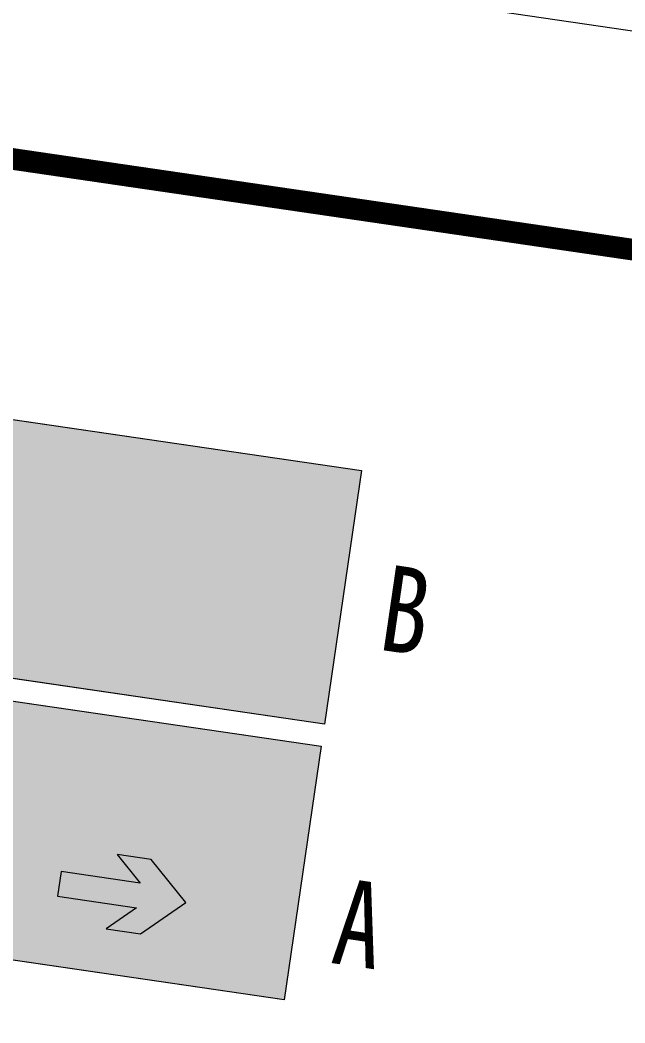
# Model space of a CAD drawing. Header units: inches. Extents: x -414268 to 632271, y -366004 to 318730.
# Drawn here: x -56465 to -48083, y 223559 to 237457 of the extents above; entities that cross this region are included whole.
import ezdxf

# ---------------------------------------------------------------- set-up
doc = ezdxf.new("R2010")
doc.units = ezdxf.units.IN
doc.header["$LTSCALE"] = 1200
doc.header["$MEASUREMENT"] = 0
doc.layers.get('0').update_dxf_attribs({"linetype": 'CONTINUOUS', "lineweight": 0})
doc.layers.add('0--灯箱--字', color=7, linetype='CONTINUOUS', lineweight=0, true_color=0xf7f7f7)
doc.layers.add('PUB_TITLE', color=7, linetype='CONTINUOUS', lineweight=0)
doc.styles.add('-宋体', font='', dxfattribs={"width": 0.8})
doc.styles.get('-宋体').set_extended_font_data('SimSun')

# ---------------------------------------------------------------- blocks, each defined once
blk = doc.blocks.new('A$C53BB72EC')
at = {"layer": '0--灯箱--字', "true_color": 0xf7f7f7}
blk.add_hatch(color=7, dxfattribs=at).paths.add_polyline_path([(6263.886652779096, -28314.52920469935), (5705.06504685228, -27793.419626765), (5225.644234895473, -27793.41962678659), (5600.054711105098, -28142.56304409566), (4492.694870033767, -28142.56304414553), (4492.694870049396, -28486.49536568977), (5600.054711120494, -28486.4953656399), (5225.644234942301, -28835.63878293225), (5705.065046899661, -28835.63878291062)])
at = {"layer": '0--灯箱--字', "color": 7, "true_color": 0xf7f7f7}
blk.add_lwpolyline([(6263.886652779096, -28314.52920469935), (5705.06504685228, -27793.419626765), (5225.644234895473, -27793.41962678659), (5600.054711105098, -28142.56304409566), (4492.694870033767, -28142.56304414553), (4492.694870049396, -28486.49536568977), (5600.054711120494, -28486.4953656399), (5225.644234942301, -28835.63878293225), (5705.065046899661, -28835.63878291062)], close=True, dxfattribs=at)

msp = doc.modelspace()

# ---------------------------------------------------------------- hatches: boundary and pattern name
for points in [[(-63013.65927718743, 232862.613262162), (-63527.24205548718, 229350.9706650075), (-52248.30528882676, 227701.4099480559), (-51734.72251054941, 231213.0525452135)], [(-64086.02255390078, 225530.2868753973), (-52807.08578783646, 223880.7261584478), (-52293.5030095788, 227392.3687555285), (-63572.43977564317, 229041.9294724779)]]:
    msp.add_hatch(color=250).paths.add_polyline_path(points)
at = {"layer": '0--灯箱--字'}
for points in [[(-53537.85284178716, 229429.8585864966), (-54034.48254161986, 230050.2107460861), (-54527.83185889665, 230122.3637929815), (-54195.0899597769, 229706.7278459248), (-55334.62167793978, 229873.3859979078), (-55386.38364635268, 229519.4614877668), (-54246.8519281905, 229352.8033357838), (-54684.68630862673, 229049.8652774531), (-54191.3369913497, 228977.7122305576)], [(-54067.66542923194, 225807.2440259554), (-54564.29512906465, 226427.5961855449), (-55057.64444634138, 226499.7492324403), (-54724.90254722169, 226084.1132853836), (-55864.43426538451, 226250.7714373666), (-55916.19623379741, 225896.8469272255), (-54776.66451563535, 225730.1887752426), (-55214.49889607157, 225427.2507169118), (-54721.14957879449, 225355.0976700164)]]:
    msp.add_hatch(color=256, dxfattribs=at).paths.add_polyline_path(points)

# ---------------------------------------------------------------- linework, layer by layer
at = {"color": 250}
for points in [[(-52248.30528926372, 227701.4099478162), (-80341.44606652507, 231810.072174035), (-79827.86328824767, 235321.7147711926), (-51734.72251098661, 231213.052544974), (-52248.3052892639, 227701.4099478162)], [(-52248.30528882676, 227701.4099480559), (-63527.24205548788, 229350.9706650077), (-63013.65927721036, 232862.6132621653), (-51734.7225105493, 231213.0525452135), (-52248.30528882676, 227701.4099480559)], [(-80386.64378627596, 231501.0309814006), (-52293.50300960289, 227392.368755532), (-52807.08578783646, 223880.7261584478), (-80900.22656451023, 227989.3883843165), (-80386.64378627599, 231501.0309814006)], [(-63572.43977460044, 229041.9294720853), (-52293.50300852308, 227392.368755225), (-52807.08578675351, 223880.7261581403), (-64086.02255283087, 225530.2868750006), (-63572.43977460044, 229041.9294720853)], [(-63572.43977460015, 229041.9294720853), (-52293.50300852308, 227392.368755225), (-52807.08578675339, 223880.7261581404), (-64086.02255283063, 225530.2868750006), (-63572.43977460015, 229041.9294720853)]]:
    msp.add_lwpolyline(points, dxfattribs=at)
at = {"layer": 'PUB_TITLE'}
msp.add_lwpolyline([(-149956.8113386486, 124881.7802225058), (-131723.1032342917, 249555.4818956238), (44601.13198911812, 223767.8090051762), (26367.42388476111, 99094.10733205831)], close=True, dxfattribs=at)
at = {"layer": 'PUB_TITLE', "const_width": 300.0000000010631}
msp.add_lwpolyline([(-142101.6217603831, 126764.8619227969), (23833.13832360023, 102496.6647077124), (41198.57461346372, 221233.5234440153), (-124736.1854705195, 245501.7206590998)], close=True, dxfattribs=at)

# ---------------------------------------------------------------- block references
at = {"rotation": 351.6793996836047}
msp.add_blockref('A$C53BB72EC', (-56269.54107029852, 254152.1342536187), dxfattribs=at)

# ---------------------------------------------------------------- texts
at = {"color": 1, "style": '-宋体', "width": 0.8}
for s, p in [('B', (-51523.63829793863, 228736.6650138489)), ('A', (-52174.74936277466, 224393.0609571657))]:
    msp.add_text(s, height=1190.718722742972, rotation=351.6793996837307, dxfattribs=at).set_placement(p)

doc.saveas('drawing.dxf')
